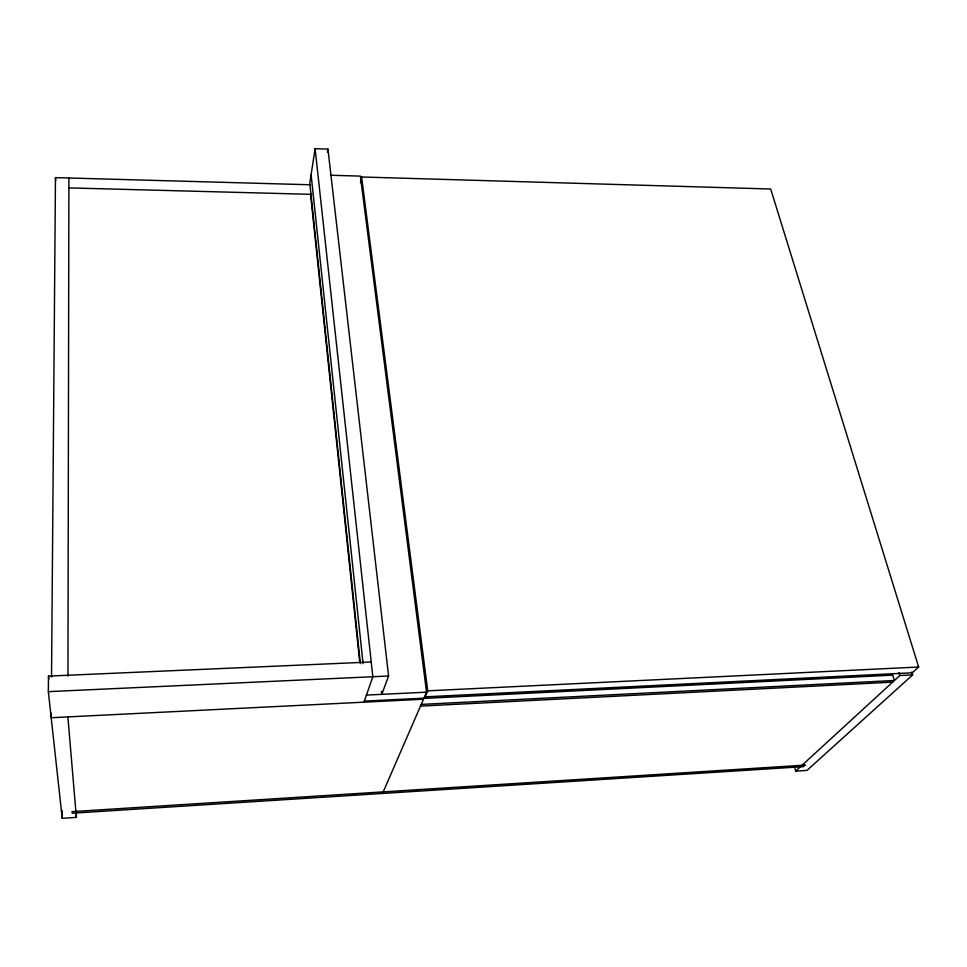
<?xml version="1.0" encoding="UTF-8"?>
<svg xmlns="http://www.w3.org/2000/svg" width="967" height="967" viewBox="0 0 967 967"><rect width="100%" height="100%" fill="white"/><g stroke="black" fill="none" stroke-linecap="round" stroke-linejoin="round"><path stroke-width="1.45" d="M67.956 676.151L68.899 178.001M76.357 812.872L76.369 817.405L62.214 818.312L62.239 810.781M51.239 713.211L51.203 717.732L423.498 699.214L383.222 791.888M51.529 676.997L55.47 177.626L310.347 184.77M62.214 818.312L48.35 691.647L48.495 676.102L371.219 661.984M381.445 691.345L381.784 694.342L388.589 676.006L327.946 149.111L315.109 148.688L309.791 183.246L360.365 663.592M327.462 151.988L327.946 149.111M360.486 182.654L361.598 176.985L770.687 189.012L918.65 667.025L912.304 672.778L425.105 696.844L427.728 690.837L361.598 176.985M363.943 702.175L372.839 676.731L315.109 148.688M330.521 175.232L360.389 176.115L426.556 692.167L423.945 698.162L364.305 701.123M794.548 766.746L795.66 771.134L899.83 675.522L912.679 674.881L911.796 671.992M912.679 674.881L806.986 770.409L795.66 771.134M423.522 698.428L892.795 675.135L894.39 680.502L421.237 704.411M420.488 706.115L892.601 682.146M427.728 690.837L918.65 667.025M366.42 695.092L426.556 692.167M48.35 691.647L388.589 676.006M68.887 187.9L311.737 194.355M898.959 672.633L899.83 675.522M311.108 174.664L363.072 663.604M48.495 676.102L48.809 679.052M310.564 194.319L359.748 662.322M67.883 716.91L76.369 817.405M55.47 177.626L55.639 180.648M805.04 765.115L803.359 766.65L72.223 813.211L72.078 811.627L805.04 765.115"/></g></svg>
